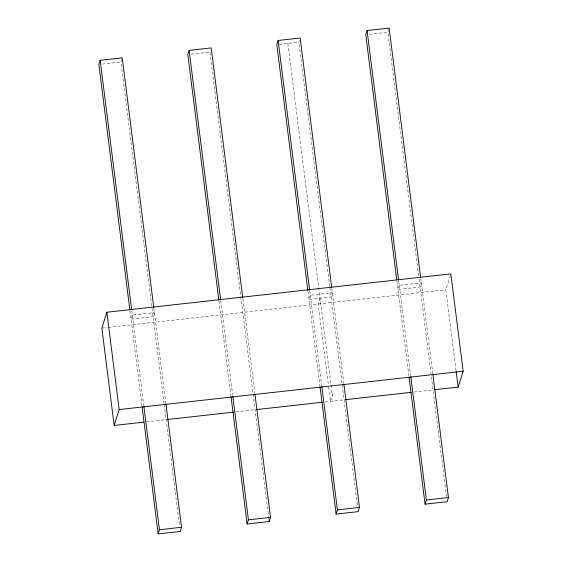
<?xml version="1.0" encoding="UTF-8"?>
<svg xmlns="http://www.w3.org/2000/svg" width="562" height="562" viewBox="0 0 562 562"><rect width="100%" height="100%" fill="white"/><g stroke="black" fill="none" stroke-linecap="round" stroke-linejoin="round"><path stroke-width="0.42" stroke-dasharray="2.81 2.11" d="M164.076 403.664L120.914 62.01L121.968 58.673M268.868 518.916L209.893 52.097L210.42 50.425M329.732 286.487L298.865 42.178L299.391 40.513M418.592 275.703L387.843 32.266L388.89 28.936M320.017 298.148L318.169 304L328.377 384.829M332.964 393.4L330.463 401.338L328.489 385.694M456.063 370.597L445.849 289.774L450.331 275.57M102.242 64.089L120.914 62.01M191.22 54.177L209.893 52.097M279.342 44.356L298.865 42.178M369.171 34.345L387.843 32.266M101.862 328.103L107.096 327.52M107.967 327.421L445.849 289.774M146.429 421.844L166.493 419.61M236.265 411.834L255.457 409.698M325.229 401.921L345.23 399.694M413.85 392.051L433.829 389.824M420.783 278.492L432.866 374.102M419.034 279.181L446.488 496.485M398.718 280.951L410.689 375.697M396.856 280.768L408.827 375.514M331.812 288.404L343.782 383.151M329.838 287.351L357.509 506.397M287.835 43.407L332.311 395.486M309.746 290.863L321.71 385.609M307.99 291.552L319.961 386.298M242.889 298.759L254.888 393.688M220.711 300.347L232.71 395.276M218.962 301.028L230.954 395.957M153.862 308.229L165.832 402.975M164.188 404.535L179.559 526.229M131.796 310.688L143.767 405.434M129.934 310.512L142.01 406.122M132.344 315.036L131.03 319.202L153.096 316.743L154.41 312.577L132.344 315.036M310.294 295.212L308.981 299.377L331.046 296.919L332.36 292.753L310.294 295.212M399.266 285.292L397.952 289.465L420.025 287.006L421.338 282.834L399.266 285.292"/><path stroke-width="0.84" d="M153.756 307.358L122.228 57.844L100.162 60.303L98.849 64.468L129.822 309.641M242.784 297.888L211.207 47.925L189.134 50.383L187.82 54.556L218.85 300.157M434.693 389.726L458.149 387.113L463.151 371.236L450.857 273.898L106.864 312.226L101.862 328.103L114.156 425.441L143.816 422.139M114.156 425.441L119.165 409.565L106.864 312.226M331.699 287.533L300.178 38.012L278.113 40.471L276.799 44.637L307.878 290.68M165.945 403.846L181.533 527.275L180.219 531.441L158.154 533.9L159.468 529.734L143.872 406.305M420.678 277.621L389.157 28.1L367.084 30.559L365.771 34.725L396.744 279.897M254.993 394.559L270.512 517.363L269.198 521.529L247.125 523.988L248.439 519.822L232.816 396.147M343.888 384.015L359.483 507.444L358.17 511.617L336.104 514.075L337.418 509.903L321.822 386.473M432.979 374.973L448.455 497.532L447.148 501.697L425.076 504.156L426.389 499.99L410.794 376.561M119.165 409.565L463.151 371.236M167.364 419.512L233.652 412.129M256.328 409.6L322.616 402.216M345.23 399.694L411.243 392.339M159.468 529.734L181.533 527.275M248.439 519.822L270.512 517.363M337.418 509.903L359.483 507.444M426.389 499.99L448.455 497.532M456.168 371.468L458.149 387.113M367.084 30.559L398.606 280.08M409.045 377.257L425.076 504.156M278.113 40.471L309.634 289.992M320.073 387.169L336.104 514.075M268.973 519.787L269.198 521.529M189.134 50.383L220.606 299.476M231.066 396.828L247.125 523.988M100.162 60.303L131.684 309.817M142.123 406.993L158.154 533.9"/></g></svg>
